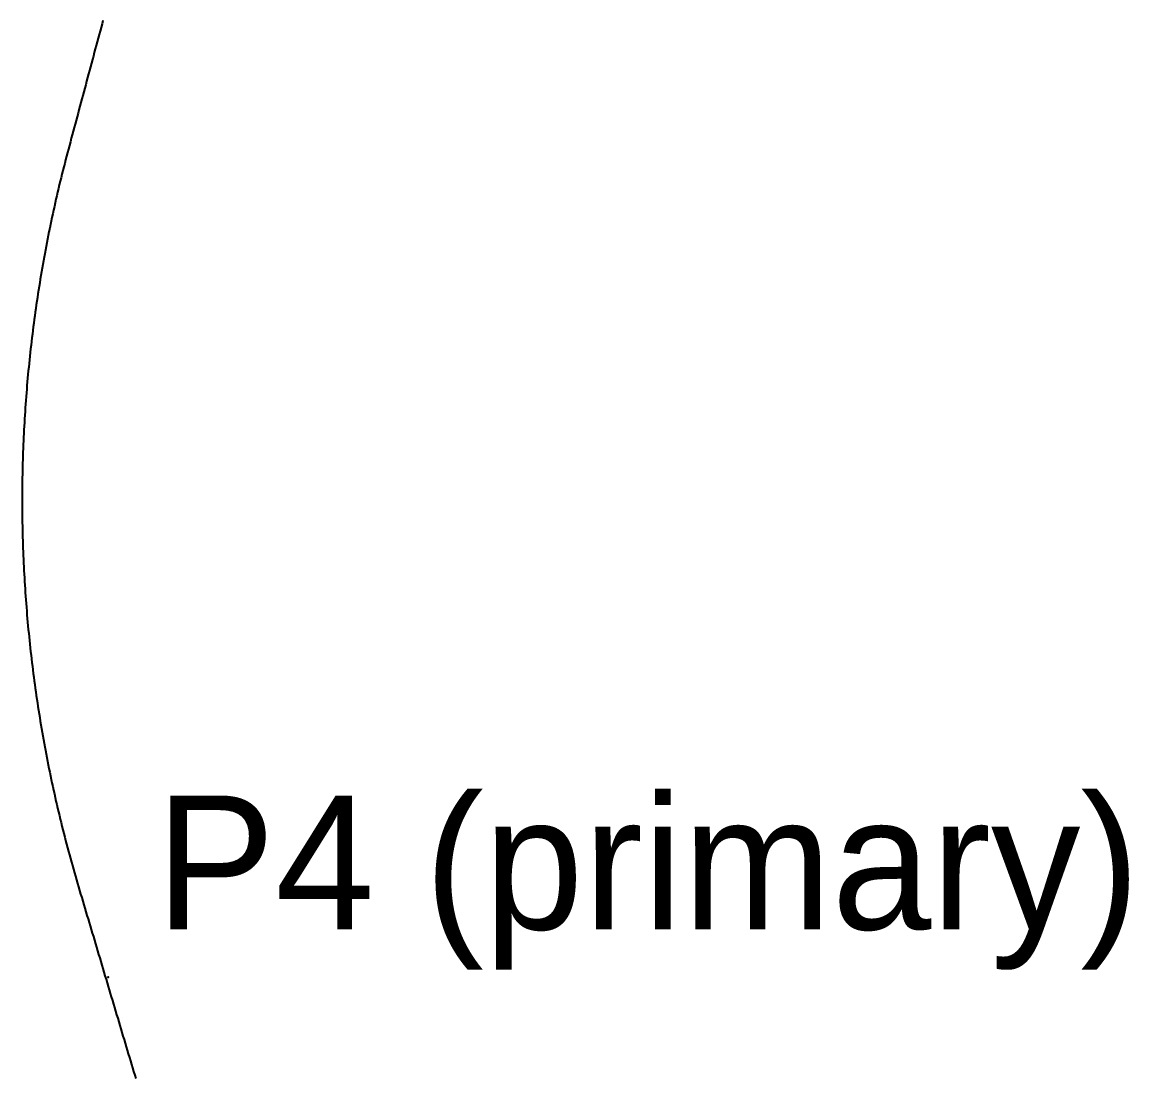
# Model space of a CAD drawing. Header units: metres. Extents: x 457876 to 584660, y 126427 to 241224.
# Drawn here: x 560205 to 567649, y 174584 to 181677 of the extents above; entities that cross this region are included whole.
import ezdxf

# ---------------------------------------------------------------- set-up
doc = ezdxf.new("R2010")
doc.units = ezdxf.units.M
for name, color, linetype in [('AT_GRADE', 3, 'CONTINUOUS'), ('CUTTING', 34, 'CONTINUOUS'), ('EMBANKMENT', 42, 'CONTINUOUS'), ('GROUND_CL', 8, 'CONTINUOUS'), ('RAIL_CL', 1, 'CONTINUOUS'), ('STATIONS', 7, 'CONTINUOUS')]:
    doc.layers.add(name, color=color, linetype=linetype)

msp = doc.modelspace()

# ---------------------------------------------------------------- linework, layer by layer
at = {"layer": 'AT_GRADE'}
for points in [[(560716.326, 181568.645, 14.041), (560709.877, 181544.599, 14.056), (560703.432, 181520.553, 14.071), (560696.986, 181496.507, 14.086), (560690.541, 181472.462, 14.101), (560684.095, 181448.416, 14.116), (560677.652, 181424.371, 14.13), (560671.209, 181400.325, 14.145), (560664.765, 181376.281, 14.159), (560658.323, 181352.236, 14.173), (560651.88, 181328.191, 14.187), (560645.437, 181304.147, 14.201), (560638.995, 181280.103, 14.215), (560632.553, 181256.06, 14.228), (560626.11, 181232.016, 14.242), (560619.668, 181207.973, 14.255), (560613.226, 181183.931, 14.268), (560606.784, 181159.888, 14.281), (560600.342, 181135.846, 14.294), (560593.9, 181111.804, 14.307), (560587.458, 181087.763, 14.319)], [(560395.67, 180315.022, 14.63), (560390.631, 180290.656, 14.637), (560385.674, 180266.273, 14.644)], [(560273.913, 179578.847, 14.749), (560270.893, 179554.153, 14.75), (560267.942, 179529.451, 14.751), (560265.066, 179504.741, 14.752), (560262.248, 179480.023, 14.753), (560259.521, 179455.296, 14.753), (560256.85, 179430.563, 14.754), (560254.226, 179405.824, 14.754), (560251.687, 179381.077, 14.754), (560249.211, 179356.324, 14.754), (560246.782, 179331.565, 14.754), (560244.431, 179306.8, 14.753), (560242.192, 179282.024, 14.753), (560239.962, 179257.247, 14.752)], [(560206.826, 178636.319, 14.703), (560206.42, 178611.444, 14.7)], [(560206.823, 178288.03, 14.664), (560207.366, 178263.156, 14.661)], [(560741.007, 175335.721, 16.651), (560748.125, 175311.849, 16.701), (560755.244, 175287.978, 16.753), (560762.364, 175264.107, 16.805), (560769.485, 175240.235, 16.858), (560776.606, 175216.363, 16.911), (560783.729, 175192.491, 16.966), (560790.853, 175168.62, 17.021), (560797.978, 175144.747, 17.078), (560805.104, 175120.875, 17.135), (560812.231, 175097.003, 17.193), (560819.359, 175073.131, 17.251), (560826.489, 175049.258, 17.311), (560833.619, 175025.386, 17.372), (560840.751, 175001.513, 17.433), (560847.883, 174977.64, 17.495), (560855.017, 174953.768, 17.558), (560862.152, 174929.895, 17.622), (560869.289, 174906.022, 17.687), (560876.426, 174882.149, 17.753), (560883.565, 174858.276, 17.82), (560890.705, 174834.403, 17.887), (560897.846, 174810.53, 17.956), (560904.989, 174786.657, 18.025), (560912.133, 174762.784, 18.095), (560919.278, 174738.911, 18.167), (560926.424, 174715.038, 18.239), (560933.572, 174691.165, 18.312), (560940.72, 174667.292, 18.386), (560947.87, 174643.418, 18.461), (560955.022, 174619.545, 18.538), (560962.174, 174595.672, 18.615)]]:
    msp.add_polyline3d(points, dxfattribs=at)
at = {"layer": 'CUTTING'}
for points in [[(560380.771, 180241.88, 14.65), (560375.966, 180217.467, 14.656), (560371.217, 180193.043, 14.662), (560366.515, 180168.61, 14.668), (560361.887, 180144.164, 14.673), (560357.33, 180119.704, 14.679), (560352.825, 180095.235, 14.684), (560348.372, 180070.757, 14.689), (560344.006, 180046.263, 14.694), (560339.7, 180021.758, 14.698), (560335.484, 179997.238, 14.703), (560331.327, 179972.709, 14.707), (560327.245, 179948.166, 14.711), (560323.233, 179923.613, 14.715), (560319.271, 179899.051, 14.718), (560315.364, 179874.481, 14.722), (560311.544, 179849.897, 14.725), (560307.784, 179825.304, 14.728), (560304.112, 179800.698, 14.731), (560300.5, 179776.083, 14.734), (560296.936, 179751.461, 14.736), (560293.439, 179726.83, 14.739), (560290.019, 179702.188, 14.741), (560286.657, 179677.538, 14.743), (560283.382, 179652.877, 14.745), (560280.166, 179628.208, 14.746), (560276.998, 179603.532, 14.748)], [(560237.832, 179232.461, 14.751), (560235.753, 179207.671, 14.75), (560233.759, 179182.874, 14.749), (560231.828, 179158.073, 14.748), (560229.944, 179133.267, 14.747), (560228.123, 179108.457, 14.746), (560226.393, 179083.64, 14.744), (560224.755, 179058.817, 14.742), (560223.174, 179033.99, 14.741), (560221.641, 179009.161, 14.739), (560220.192, 178984.326, 14.737), (560218.806, 178959.487, 14.735), (560217.467, 178934.646, 14.733), (560216.19, 178909.802, 14.731), (560214.997, 178884.954, 14.728), (560213.854, 178860.103, 14.726), (560212.815, 178835.247, 14.724), (560211.827, 178810.389, 14.721), (560210.923, 178785.528, 14.719), (560210.082, 178760.665, 14.716), (560209.288, 178735.8, 14.713), (560208.556, 178710.933, 14.711), (560207.917, 178686.063, 14.708), (560207.37, 178661.191, 14.705)], [(560206.038, 178586.569, 14.697), (560205.719, 178561.692, 14.694), (560205.493, 178536.815, 14.691), (560205.344, 178511.936, 14.688), (560205.243, 178487.058, 14.686), (560205.189, 178462.179, 14.683), (560205.242, 178437.299, 14.68), (560205.343, 178412.42, 14.677), (560205.491, 178387.541, 14.674), (560205.717, 178362.662, 14.672), (560206.036, 178337.784, 14.669), (560206.417, 178312.907, 14.666)]]:
    msp.add_polyline3d(points, dxfattribs=at)
at = {"layer": 'EMBANKMENT'}
for points in [[(560742.404, 181664.754, 13.98), (560735.788, 181640.752, 13.995), (560729.256, 181616.728, 14.011), (560722.775, 181592.691, 14.026)], [(560581.016, 181063.721, 14.332), (560574.574, 181039.68, 14.344), (560568.133, 181015.64, 14.356), (560561.691, 180991.599, 14.368), (560555.25, 180967.559, 14.38), (560548.809, 180943.519, 14.391), (560542.367, 180919.48, 14.403), (560535.926, 180895.441, 14.414), (560529.485, 180871.402, 14.425), (560523.044, 180847.363, 14.436), (560516.61, 180823.323, 14.446), (560510.187, 180799.28, 14.457), (560503.84, 180775.217, 14.467), (560497.555, 180751.138, 14.478), (560491.319, 180727.047, 14.488), (560485.149, 180702.939, 14.498), (560479.068, 180678.808, 14.507), (560473.066, 180654.658, 14.517), (560467.082, 180630.504, 14.526), (560461.183, 180606.329, 14.535), (560455.384, 180582.13, 14.544), (560449.644, 180557.917, 14.553), (560443.952, 180533.693, 14.562), (560438.309, 180509.458, 14.57), (560432.725, 180485.21, 14.578), (560427.229, 180460.941, 14.586), (560421.826, 180436.652, 14.594), (560416.439, 180412.36, 14.602), (560411.17, 180388.041, 14.609), (560405.942, 180363.715, 14.617), (560400.771, 180339.375, 14.624)], [(560207.911, 178238.281, 14.659), (560208.55, 178213.408, 14.656), (560209.282, 178188.538, 14.654), (560210.076, 178163.669, 14.652), (560210.917, 178138.802, 14.649), (560211.821, 178113.937, 14.647), (560212.81, 178089.075, 14.645), (560213.847, 178064.215, 14.643), (560214.99, 178039.36, 14.642), (560216.182, 178014.507, 14.64), (560217.46, 177989.659, 14.639), (560218.799, 177964.813, 14.637), (560220.185, 177939.97, 14.636), (560221.634, 177915.131, 14.635), (560223.168, 177890.296, 14.634), (560224.748, 177865.465, 14.633), (560226.384, 177840.636, 14.633), (560228.115, 177815.815, 14.632), (560229.937, 177790.999, 14.632), (560231.821, 177766.189, 14.632), (560233.753, 177741.382, 14.632), (560235.748, 177716.579, 14.632), (560237.827, 177691.784, 14.633), (560239.956, 177666.992, 14.633), (560242.188, 177642.21, 14.634), (560244.424, 177617.428, 14.636), (560246.778, 177592.657, 14.637), (560249.207, 177567.893, 14.639), (560251.684, 177543.133, 14.641), (560254.224, 177518.38, 14.643), (560256.849, 177493.636, 14.645), (560259.519, 177468.896, 14.648), (560262.246, 177444.162, 14.651), (560265.066, 177419.439, 14.654), (560267.942, 177394.721, 14.657), (560270.895, 177370.013, 14.661), (560273.916, 177345.313, 14.665), (560277.002, 177320.62, 14.67), (560280.171, 177295.938, 14.675), (560283.388, 177271.262, 14.68), (560286.662, 177246.594, 14.685), (560290.027, 177221.937, 14.691), (560293.448, 177197.288, 14.697), (560296.946, 177172.649, 14.703), (560300.512, 177148.02, 14.71), (560304.126, 177123.398, 14.717), (560307.799, 177098.784, 14.724), (560311.56, 177074.184, 14.732), (560315.379, 177049.592, 14.74), (560319.289, 177025.014, 14.749), (560323.253, 177000.445, 14.758), (560327.267, 176975.883, 14.767), (560331.352, 176951.333, 14.777), (560335.511, 176926.795, 14.787), (560339.728, 176902.267, 14.798), (560344.036, 176877.755, 14.809), (560348.402, 176853.252, 14.82), (560352.858, 176828.765, 14.832), (560357.366, 176804.288, 14.844), (560361.925, 176779.82, 14.857), (560366.555, 176755.365, 14.87), (560371.26, 176730.924, 14.884), (560376.011, 176706.491, 14.898), (560380.818, 176682.069, 14.912), (560385.723, 176657.667, 14.927), (560390.682, 176633.275, 14.943), (560395.724, 176608.9, 14.959), (560400.829, 176584.538, 14.975), (560406.002, 176560.19, 14.992), (560411.234, 176535.853, 15.01), (560416.506, 176511.526, 15.028), (560421.895, 176487.224, 15.046), (560427.299, 176462.925, 15.065), (560432.8, 176438.647, 15.085), (560438.387, 176414.389, 15.105), (560444.034, 176390.144, 15.126), (560449.729, 176365.91, 15.147), (560455.472, 176341.688, 15.169), (560461.276, 176317.479, 15.191), (560467.177, 176293.294, 15.214), (560473.165, 176269.13, 15.237), (560479.17, 176244.969, 15.261), (560485.255, 176220.829, 15.286), (560491.429, 176196.711, 15.311), (560497.669, 176172.609, 15.337), (560503.958, 176148.52, 15.363), (560510.311, 176124.447, 15.39), (560516.746, 176100.396, 15.417), (560523.234, 176076.358, 15.446), (560529.78, 176052.336, 15.474), (560536.407, 176028.336, 15.504), (560543.093, 176004.352, 15.534), (560549.829, 175980.381, 15.564), (560556.633, 175956.429, 15.596), (560563.529, 175932.504, 15.628), (560570.5, 175908.6, 15.66), (560577.492, 175884.701, 15.693), (560584.571, 175860.828, 15.727), (560591.677, 175836.963, 15.762), (560598.784, 175813.097, 15.797), (560605.891, 175789.231, 15.833), (560612.998, 175765.365, 15.869), (560620.106, 175741.498, 15.907), (560627.213, 175717.631, 15.945), (560634.321, 175693.763, 15.983), (560641.43, 175669.896, 16.023), (560648.539, 175646.028, 16.063), (560655.648, 175622.159, 16.104), (560662.758, 175598.291, 16.145), (560669.868, 175574.422, 16.187), (560676.979, 175550.553, 16.23), (560684.09, 175526.683, 16.274), (560691.202, 175502.814, 16.318), (560698.315, 175478.944, 16.363), (560705.428, 175455.074, 16.409), (560712.542, 175431.204, 16.456), (560719.657, 175407.333, 16.504), (560726.773, 175383.462, 16.552), (560733.889, 175359.592, 16.601)]]:
    msp.add_polyline3d(points, dxfattribs=at)
at = {"layer": 'GROUND_CL'}
msp.add_polyline3d([(560749.082, 181688.738, 11.411), (560742.404, 181664.754, 10.822), (560735.788, 181640.752, 10.104), (560729.256, 181616.728, 10.382), (560722.775, 181592.691, 10.882), (560716.326, 181568.645, 11.503), (560709.877, 181544.599, 12.248), (560703.432, 181520.553, 12.644), (560696.986, 181496.507, 12.892), (560690.541, 181472.462, 13.107), (560684.095, 181448.416, 13.291), (560677.652, 181424.371, 13.4), (560671.209, 181400.325, 13.455), (560664.765, 181376.281, 13.493), (560658.323, 181352.236, 13.514), (560651.88, 181328.191, 13.495), (560645.437, 181304.147, 13.422), (560638.995, 181280.103, 13.331), (560632.553, 181256.06, 13.221), (560626.11, 181232.016, 13.081), (560619.668, 181207.973, 12.88), (560613.226, 181183.931, 12.665), (560606.784, 181159.888, 12.428), (560600.342, 181135.846, 12.16), (560593.9, 181111.804, 11.794), (560587.458, 181087.763, 11.376), (560581.016, 181063.721, 10.906), (560574.574, 181039.68, 10.382), (560568.133, 181015.64, 10.234), (560561.691, 180991.599, 10.141), (560555.25, 180967.559, 10.067), (560548.809, 180943.519, 10.011), (560542.367, 180919.48, 10), (560535.926, 180895.441, 10), (560529.485, 180871.402, 10), (560523.044, 180847.363, 10), (560516.61, 180823.323, 10.061), (560510.187, 180799.28, 10.316), (560503.84, 180775.217, 10.547), (560497.555, 180751.138, 10.753), (560491.319, 180727.047, 10.855), (560485.149, 180702.939, 10.768), (560479.068, 180678.808, 10.574), (560473.066, 180654.658, 10.274), (560467.082, 180630.504, 10), (560461.183, 180606.329, 10), (560455.384, 180582.13, 10), (560449.644, 180557.917, 10), (560443.952, 180533.693, 10), (560438.309, 180509.458, 10), (560432.725, 180485.21, 10), (560427.229, 180460.941, 10), (560421.826, 180436.652, 10.004), (560416.439, 180412.36, 10), (560411.17, 180388.041, 10), (560405.942, 180363.715, 10), (560400.771, 180339.375, 10), (560395.67, 180315.022, 12.123), (560390.631, 180290.656, 14.35), (560385.674, 180266.273, 16.514), (560380.771, 180241.88, 18.616), (560375.966, 180217.467, 19.038), (560371.217, 180193.043, 19.154), (560366.515, 180168.61, 19.316), (560361.887, 180144.164, 19.524), (560357.33, 180119.704, 19.642), (560352.825, 180095.235, 19.73), (560348.372, 180070.757, 19.834), (560344.006, 180046.263, 19.954), (560339.7, 180021.758, 20), (560335.484, 179997.238, 20), (560331.327, 179972.709, 20), (560327.245, 179948.166, 20), (560323.233, 179923.613, 19.925), (560319.271, 179899.051, 19.793), (560315.364, 179874.481, 19.659), (560311.544, 179849.897, 19.523), (560307.784, 179825.304, 19.388), (560304.112, 179800.698, 19.255), (560300.5, 179776.083, 19.121), (560296.936, 179751.461, 18.986), (560293.439, 179726.83, 18.836), (560290.019, 179702.188, 18.668), (560286.657, 179677.538, 18.503), (560283.382, 179652.877, 18.342), (560280.166, 179628.208, 18.155), (560276.998, 179603.532, 17.932), (560273.913, 179578.847, 17.72), (560270.893, 179554.153, 17.519), (560267.942, 179529.451, 17.289), (560265.066, 179504.741, 16.998), (560262.248, 179480.023, 16.732), (560259.521, 179455.296, 16.488), (560256.85, 179430.563, 16.195), (560254.226, 179405.824, 15.764), (560251.687, 179381.077, 15.383), (560249.211, 179356.324, 15.052), (560246.782, 179331.565, 15.011), (560244.431, 179306.8, 15.753), (560242.192, 179282.024, 16.522), (560239.962, 179257.247, 17.326), (560237.832, 179232.461, 18.514), (560235.753, 179207.671, 21.094), (560233.759, 179182.874, 23.69), (560231.828, 179158.073, 26.305), (560229.944, 179133.267, 28.516), (560228.123, 179108.457, 28.744), (560226.393, 179083.64, 28.96), (560224.755, 179058.817, 29.165), (560223.174, 179033.99, 29.349), (560221.641, 179009.161, 29.478), (560220.192, 178984.326, 29.651), (560218.806, 178959.487, 29.866), (560217.467, 178934.646, 29.877), (560216.19, 178909.802, 28.864), (560214.997, 178884.954, 27.874), (560213.854, 178860.103, 26.908), (560212.815, 178835.247, 25.953), (560211.827, 178810.389, 24.93), (560210.923, 178785.528, 23.89), (560210.082, 178760.665, 22.835), (560209.288, 178735.8, 21.758), (560208.556, 178710.933, 20.539), (560207.917, 178686.063, 19.29), (560207.37, 178661.191, 18.018), (560206.826, 178636.319, 16.815), (560206.42, 178611.444, 17.3), (560206.038, 178586.569, 17.783), (560205.719, 178561.692, 18.268), (560205.493, 178536.815, 18.752), (560205.344, 178511.936, 19.054), (560205.243, 178487.058, 19.365), (560205.189, 178462.179, 19.683), (560205.242, 178437.299, 20), (560205.343, 178412.42, 20), (560205.491, 178387.541, 20), (560205.717, 178362.662, 20), (560206.036, 178337.784, 20), (560206.417, 178312.907, 17.674), (560206.823, 178288.03, 15.321), (560207.366, 178263.156, 12.954), (560207.911, 178238.281, 10.572), (560208.55, 178213.408, 10.361), (560209.282, 178188.538, 10.224), (560210.076, 178163.669, 10.104), (560210.917, 178138.802, 10.004), (560211.821, 178113.937, 10), (560212.81, 178089.075, 10.001), (560213.847, 178064.215, 10.001), (560214.99, 178039.36, 10.001), (560216.182, 178014.507, 10.001), (560217.46, 177989.659, 10.002), (560218.799, 177964.813, 10.002), (560220.185, 177939.97, 10.002), (560221.634, 177915.131, 10.002), (560223.168, 177890.296, 10.003), (560224.748, 177865.465, 10.003), (560226.384, 177840.636, 10.003), (560228.115, 177815.815, 10.002), (560229.937, 177790.999, 10.002), (560231.821, 177766.189, 10.001), (560233.753, 177741.382, 10.001), (560235.748, 177716.579, 10.001), (560237.827, 177691.784, 10.002), (560239.956, 177666.992, 10.002), (560242.188, 177642.21, 10.002), (560244.424, 177617.428, 10.005), (560246.778, 177592.657, 10.007), (560249.207, 177567.893, 10.01), (560251.684, 177543.133, 10.012), (560254.224, 177518.38, 10.014), (560256.849, 177493.636, 10.016), (560259.519, 177468.896, 10.018), (560262.246, 177444.162, 10.02), (560265.066, 177419.439, 10.021), (560267.942, 177394.721, 10.023), (560270.895, 177370.013, 10.024), (560273.916, 177345.313, 10.026), (560277.002, 177320.62, 10.027), (560280.171, 177295.938, 10.029), (560283.388, 177271.262, 10.03), (560286.662, 177246.594, 10.031), (560290.027, 177221.937, 10.032), (560293.448, 177197.288, 10.034), (560296.946, 177172.649, 10.035), (560300.512, 177148.02, 10.036), (560304.126, 177123.398, 10.037), (560307.799, 177098.784, 10.038), (560311.56, 177074.184, 10.039), (560315.379, 177049.592, 10.04), (560319.289, 177025.014, 10.041), (560323.253, 177000.445, 10.042), (560327.267, 176975.883, 10.043), (560331.352, 176951.333, 10.044), (560335.511, 176926.795, 10.045), (560339.728, 176902.267, 10.045), (560344.036, 176877.755, 10.046), (560348.402, 176853.252, 10.047), (560352.858, 176828.765, 10.047), (560357.366, 176804.288, 10.048), (560361.925, 176779.82, 10.048), (560366.555, 176755.365, 10.049), (560371.26, 176730.924, 10.049), (560376.011, 176706.491, 10.049), (560380.818, 176682.069, 10.049), (560385.723, 176657.667, 10.05), (560390.682, 176633.275, 10.05), (560395.724, 176608.9, 10.049), (560400.829, 176584.538, 10.049), (560406.002, 176560.19, 10.049), (560411.234, 176535.853, 10.049), (560416.506, 176511.526, 10.048), (560421.895, 176487.224, 10.048), (560427.299, 176462.925, 10.047), (560432.8, 176438.647, 10.047), (560438.387, 176414.389, 10.046), (560444.034, 176390.144, 10.045), (560449.729, 176365.91, 10.044), (560455.472, 176341.688, 10.043), (560461.276, 176317.479, 10.042), (560467.177, 176293.294, 10.041), (560473.165, 176269.13, 10.039), (560479.17, 176244.969, 10.038), (560485.255, 176220.829, 10.036), (560491.429, 176196.711, 10.034), (560497.669, 176172.609, 10.033), (560503.958, 176148.52, 10.031), (560510.311, 176124.447, 10.028), (560516.746, 176100.396, 10.026), (560523.234, 176076.358, 10.023), (560529.78, 176052.336, 10.021), (560536.407, 176028.336, 10.018), (560543.093, 176004.352, 10.013), (560549.829, 175980.381, 10.009), (560556.633, 175956.429, 10.004), (560563.529, 175932.504, 10), (560570.5, 175908.6, 10), (560577.492, 175884.701, 10), (560584.571, 175860.828, 10), (560591.677, 175836.963, 10), (560598.784, 175813.097, 10), (560605.891, 175789.231, 10), (560612.998, 175765.365, 10), (560620.106, 175741.498, 10.009), (560627.213, 175717.631, 10.207), (560634.321, 175693.763, 10.428), (560641.43, 175669.896, 10.642), (560648.539, 175646.028, 10.847), (560655.648, 175622.159, 11.05), (560662.758, 175598.291, 11.252), (560669.868, 175574.422, 11.452), (560676.979, 175550.553, 11.649), (560684.09, 175526.683, 11.861), (560691.202, 175502.814, 12.089), (560698.315, 175478.944, 12.315), (560705.428, 175455.074, 12.538), (560712.542, 175431.204, 12.771), (560719.657, 175407.333, 13.03), (560726.773, 175383.462, 13.272), (560733.889, 175359.592, 13.508), (560741.007, 175335.721, 13.742), (560748.125, 175311.849, 14.012), (560755.244, 175287.978, 14.274), (560762.364, 175264.107, 14.528), (560769.485, 175240.235, 14.775), (560776.606, 175216.363, 15.057), (560783.729, 175192.491, 15.338), (560790.853, 175168.62, 15.613), (560797.978, 175144.747, 15.883), (560805.104, 175120.875, 16.205), (560812.231, 175097.003, 16.558), (560819.359, 175073.131, 16.909), (560826.489, 175049.258, 17.221), (560833.619, 175025.386, 17.651), (560840.751, 175001.513, 18.23), (560847.883, 174977.64, 18.854), (560855.017, 174953.768, 19.523), (560862.152, 174929.895, 20), (560869.289, 174906.022, 20), (560876.426, 174882.149, 20), (560883.565, 174858.276, 20), (560890.705, 174834.403, 20), (560897.846, 174810.53, 20), (560904.989, 174786.657, 20), (560912.133, 174762.784, 20), (560919.278, 174738.911, 19.998), (560926.424, 174715.038, 20), (560933.572, 174691.165, 20), (560940.72, 174667.292, 20), (560947.87, 174643.418, 20), (560955.022, 174619.545, 18.194), (560962.174, 174595.672, 15.807), (560969.328, 174571.799, 13.419)], dxfattribs=at)
at = {"layer": 'RAIL_CL'}
msp.add_polyline3d([(560749.082, 181688.738, 13.964), (560742.404, 181664.754, 13.98), (560735.788, 181640.752, 13.995), (560729.256, 181616.728, 14.011), (560722.775, 181592.691, 14.026), (560716.326, 181568.645, 14.041), (560709.877, 181544.599, 14.056), (560703.432, 181520.553, 14.071), (560696.986, 181496.507, 14.086), (560690.541, 181472.462, 14.101), (560684.095, 181448.416, 14.116), (560677.652, 181424.371, 14.13), (560671.209, 181400.325, 14.145), (560664.765, 181376.281, 14.159), (560658.323, 181352.236, 14.173), (560651.88, 181328.191, 14.187), (560645.437, 181304.147, 14.201), (560638.995, 181280.103, 14.215), (560632.553, 181256.06, 14.228), (560626.11, 181232.016, 14.242), (560619.668, 181207.973, 14.255), (560613.226, 181183.931, 14.268), (560606.784, 181159.888, 14.281), (560600.342, 181135.846, 14.294), (560593.9, 181111.804, 14.307), (560587.458, 181087.763, 14.319), (560581.016, 181063.721, 14.332), (560574.574, 181039.68, 14.344), (560568.133, 181015.64, 14.356), (560561.691, 180991.599, 14.368), (560555.25, 180967.559, 14.38), (560548.809, 180943.519, 14.391), (560542.367, 180919.48, 14.403), (560535.926, 180895.441, 14.414), (560529.485, 180871.402, 14.425), (560523.044, 180847.363, 14.436), (560516.61, 180823.323, 14.446), (560510.187, 180799.28, 14.457), (560503.84, 180775.217, 14.467), (560497.555, 180751.138, 14.478), (560491.319, 180727.047, 14.488), (560485.149, 180702.939, 14.498), (560479.068, 180678.808, 14.507), (560473.066, 180654.658, 14.517), (560467.082, 180630.504, 14.526), (560461.183, 180606.329, 14.535), (560455.384, 180582.13, 14.544), (560449.644, 180557.917, 14.553), (560443.952, 180533.693, 14.562), (560438.309, 180509.458, 14.57), (560432.725, 180485.21, 14.578), (560427.229, 180460.941, 14.586), (560421.826, 180436.652, 14.594), (560416.439, 180412.36, 14.602), (560411.17, 180388.041, 14.609), (560405.942, 180363.715, 14.617), (560400.771, 180339.375, 14.624), (560395.67, 180315.022, 14.63), (560390.631, 180290.656, 14.637), (560385.674, 180266.273, 14.644), (560380.771, 180241.88, 14.65), (560375.966, 180217.467, 14.656), (560371.217, 180193.043, 14.662), (560366.515, 180168.61, 14.668), (560361.887, 180144.164, 14.673), (560357.33, 180119.704, 14.679), (560352.825, 180095.235, 14.684), (560348.372, 180070.757, 14.689), (560344.006, 180046.263, 14.694), (560339.7, 180021.758, 14.698), (560335.484, 179997.238, 14.703), (560331.327, 179972.709, 14.707), (560327.245, 179948.166, 14.711), (560323.233, 179923.613, 14.715), (560319.271, 179899.051, 14.718), (560315.364, 179874.481, 14.722), (560311.544, 179849.897, 14.725), (560307.784, 179825.304, 14.728), (560304.112, 179800.698, 14.731), (560300.5, 179776.083, 14.734), (560296.936, 179751.461, 14.736), (560293.439, 179726.83, 14.739), (560290.019, 179702.188, 14.741), (560286.657, 179677.538, 14.743), (560283.382, 179652.877, 14.745), (560280.166, 179628.208, 14.746), (560276.998, 179603.532, 14.748), (560273.913, 179578.847, 14.749), (560270.893, 179554.153, 14.75), (560267.942, 179529.451, 14.751), (560265.066, 179504.741, 14.752), (560262.248, 179480.023, 14.753), (560259.521, 179455.296, 14.753), (560256.85, 179430.563, 14.754), (560254.226, 179405.824, 14.754), (560251.687, 179381.077, 14.754), (560249.211, 179356.324, 14.754), (560246.782, 179331.565, 14.754), (560244.431, 179306.8, 14.753), (560242.192, 179282.024, 14.753), (560239.962, 179257.247, 14.752), (560237.832, 179232.461, 14.751), (560235.753, 179207.671, 14.75), (560233.759, 179182.874, 14.749), (560231.828, 179158.073, 14.748), (560229.944, 179133.267, 14.747), (560228.123, 179108.457, 14.746), (560226.393, 179083.64, 14.744), (560224.755, 179058.817, 14.742), (560223.174, 179033.99, 14.741), (560221.641, 179009.161, 14.739), (560220.192, 178984.326, 14.737), (560218.806, 178959.487, 14.735), (560217.467, 178934.646, 14.733), (560216.19, 178909.802, 14.731), (560214.997, 178884.954, 14.728), (560213.854, 178860.103, 14.726), (560212.815, 178835.247, 14.724), (560211.827, 178810.389, 14.721), (560210.923, 178785.528, 14.719), (560210.082, 178760.665, 14.716), (560209.288, 178735.8, 14.713), (560208.556, 178710.933, 14.711), (560207.917, 178686.063, 14.708), (560207.37, 178661.191, 14.705), (560206.826, 178636.319, 14.703), (560206.42, 178611.444, 14.7), (560206.038, 178586.569, 14.697), (560205.719, 178561.692, 14.694), (560205.493, 178536.815, 14.691), (560205.344, 178511.936, 14.688), (560205.243, 178487.058, 14.686), (560205.189, 178462.179, 14.683), (560205.242, 178437.299, 14.68), (560205.343, 178412.42, 14.677), (560205.491, 178387.541, 14.674), (560205.717, 178362.662, 14.672), (560206.036, 178337.784, 14.669), (560206.417, 178312.907, 14.666), (560206.823, 178288.03, 14.664), (560207.366, 178263.156, 14.661), (560207.911, 178238.281, 14.659), (560208.55, 178213.408, 14.656), (560209.282, 178188.538, 14.654), (560210.076, 178163.669, 14.652), (560210.917, 178138.802, 14.649), (560211.821, 178113.937, 14.647), (560212.81, 178089.075, 14.645), (560213.847, 178064.215, 14.643), (560214.99, 178039.36, 14.642), (560216.182, 178014.507, 14.64), (560217.46, 177989.659, 14.639), (560218.799, 177964.813, 14.637), (560220.185, 177939.97, 14.636), (560221.634, 177915.131, 14.635), (560223.168, 177890.296, 14.634), (560224.748, 177865.465, 14.633), (560226.384, 177840.636, 14.633), (560228.115, 177815.815, 14.632), (560229.937, 177790.999, 14.632), (560231.821, 177766.189, 14.632), (560233.753, 177741.382, 14.632), (560235.748, 177716.579, 14.632), (560237.827, 177691.784, 14.633), (560239.956, 177666.992, 14.633), (560242.188, 177642.21, 14.634), (560244.424, 177617.428, 14.636), (560246.778, 177592.657, 14.637), (560249.207, 177567.893, 14.639), (560251.684, 177543.133, 14.641), (560254.224, 177518.38, 14.643), (560256.849, 177493.636, 14.645), (560259.519, 177468.896, 14.648), (560262.246, 177444.162, 14.651), (560265.066, 177419.439, 14.654), (560267.942, 177394.721, 14.657), (560270.895, 177370.013, 14.661), (560273.916, 177345.313, 14.665), (560277.002, 177320.62, 14.67), (560280.171, 177295.938, 14.675), (560283.388, 177271.262, 14.68), (560286.662, 177246.594, 14.685), (560290.027, 177221.937, 14.691), (560293.448, 177197.288, 14.697), (560296.946, 177172.649, 14.703), (560300.512, 177148.02, 14.71), (560304.126, 177123.398, 14.717), (560307.799, 177098.784, 14.724), (560311.56, 177074.184, 14.732), (560315.379, 177049.592, 14.74), (560319.289, 177025.014, 14.749), (560323.253, 177000.445, 14.758), (560327.267, 176975.883, 14.767), (560331.352, 176951.333, 14.777), (560335.511, 176926.795, 14.787), (560339.728, 176902.267, 14.798), (560344.036, 176877.755, 14.809), (560348.402, 176853.252, 14.82), (560352.858, 176828.765, 14.832), (560357.366, 176804.288, 14.844), (560361.925, 176779.82, 14.857), (560366.555, 176755.365, 14.87), (560371.26, 176730.924, 14.884), (560376.011, 176706.491, 14.898), (560380.818, 176682.069, 14.912), (560385.723, 176657.667, 14.927), (560390.682, 176633.275, 14.943), (560395.724, 176608.9, 14.959), (560400.829, 176584.538, 14.975), (560406.002, 176560.19, 14.992), (560411.234, 176535.853, 15.01), (560416.506, 176511.526, 15.028), (560421.895, 176487.224, 15.046), (560427.299, 176462.925, 15.065), (560432.8, 176438.647, 15.085), (560438.387, 176414.389, 15.105), (560444.034, 176390.144, 15.126), (560449.729, 176365.91, 15.147), (560455.472, 176341.688, 15.169), (560461.276, 176317.479, 15.191), (560467.177, 176293.294, 15.214), (560473.165, 176269.13, 15.237), (560479.17, 176244.969, 15.261), (560485.255, 176220.829, 15.286), (560491.429, 176196.711, 15.311), (560497.669, 176172.609, 15.337), (560503.958, 176148.52, 15.363), (560510.311, 176124.447, 15.39), (560516.746, 176100.396, 15.417), (560523.234, 176076.358, 15.446), (560529.78, 176052.336, 15.474), (560536.407, 176028.336, 15.504), (560543.093, 176004.352, 15.534), (560549.829, 175980.381, 15.564), (560556.633, 175956.429, 15.596), (560563.529, 175932.504, 15.628), (560570.5, 175908.6, 15.66), (560577.492, 175884.701, 15.693), (560584.571, 175860.828, 15.727), (560591.677, 175836.963, 15.762), (560598.784, 175813.097, 15.797), (560605.891, 175789.231, 15.833), (560612.998, 175765.365, 15.869), (560620.106, 175741.498, 15.907), (560627.213, 175717.631, 15.945), (560634.321, 175693.763, 15.983), (560641.43, 175669.896, 16.023), (560648.539, 175646.028, 16.063), (560655.648, 175622.159, 16.104), (560662.758, 175598.291, 16.145), (560669.868, 175574.422, 16.187), (560676.979, 175550.553, 16.23), (560684.09, 175526.683, 16.274), (560691.202, 175502.814, 16.318), (560698.315, 175478.944, 16.363), (560705.428, 175455.074, 16.409), (560712.542, 175431.204, 16.456), (560719.657, 175407.333, 16.504), (560726.773, 175383.462, 16.552), (560733.889, 175359.592, 16.601), (560741.007, 175335.721, 16.651), (560748.125, 175311.849, 16.701), (560755.244, 175287.978, 16.753), (560762.364, 175264.107, 16.805), (560769.485, 175240.235, 16.858), (560776.606, 175216.363, 16.911), (560783.729, 175192.491, 16.966), (560790.853, 175168.62, 17.021), (560797.978, 175144.747, 17.078), (560805.104, 175120.875, 17.135), (560812.231, 175097.003, 17.193), (560819.359, 175073.131, 17.251), (560826.489, 175049.258, 17.311), (560833.619, 175025.386, 17.372), (560840.751, 175001.513, 17.433), (560847.883, 174977.64, 17.495), (560855.017, 174953.768, 17.558), (560862.152, 174929.895, 17.622), (560869.289, 174906.022, 17.687), (560876.426, 174882.149, 17.753), (560883.565, 174858.276, 17.82), (560890.705, 174834.403, 17.887), (560897.846, 174810.53, 17.956), (560904.989, 174786.657, 18.025), (560912.133, 174762.784, 18.095), (560919.278, 174738.911, 18.167), (560926.424, 174715.038, 18.239), (560933.572, 174691.165, 18.312), (560940.72, 174667.292, 18.386), (560947.87, 174643.418, 18.461), (560955.022, 174619.545, 18.538), (560962.174, 174595.672, 18.615), (560969.328, 174571.799, 18.693)], dxfattribs=at)
at = {"layer": 'STATIONS'}
msp.add_point((560784, 175255, 16.858), dxfattribs=at)

# ---------------------------------------------------------------- texts
msp.add_text('P4 (primary)', height=900, dxfattribs=at).set_placement((561104, 175575, 16.858))

doc.saveas('drawing.dxf')
